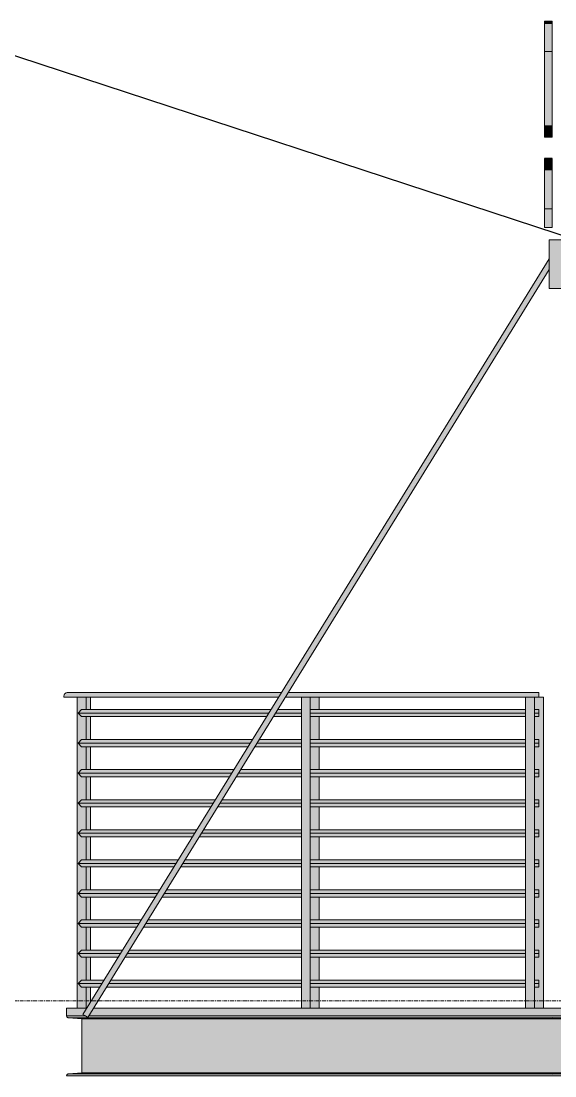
# Model space of a CAD drawing. Header units: inches. Extents: x -4168 to 4202, y -264 to 629.
# Drawn here: x -3932.4 to -3861.3, y 258 to 398.3 of the extents above; entities that cross this region are included whole.
import ezdxf

# ---------------------------------------------------------------- set-up
doc = ezdxf.new("R2010")
doc.units = ezdxf.units.IN
doc.header["$MEASUREMENT"] = 0
doc.linetypes.add('Grid Line 1_2_', pattern=[0.875, 0.5, -0.125, 0.125, -0.125])
for name, color, linetype, lineweight in [('A-FLOR-1', 192, 'Continuous', 5), ('A-FLOR-2', 192, 'Continuous', 9), ('A-FLOR-HRAL', 11, 'Continuous', 9), ('A-FLOR-LEVL-1', 51, 'Grid Line 1_2_', 9), ('A-WALL-3', 113, 'Continuous', 9), ('G-ANNO-TEXT', 231, 'Continuous', 30), ('S-BEAM', 12, 'Continuous', 9)]:
    doc.layers.add(name, color=color, linetype=linetype, lineweight=lineweight)

# ---------------------------------------------------------------- blocks, each defined once
blk = doc.blocks.new('Logo Signage - Logo Signage-2965665-BUILDING ELEVATION - WEST')
at = {"layer": 'A-WALL-3'}
for points in [[(-3861.72, 398.03), (-3861.72, 398.34), (-3862.72, 398.33), (-3862.72, 398.03), (-3862.52, 398.03)], [(-3862.52, 394.3), (-3861.72, 394.3), (-3861.72, 398.03), (-3862.72, 398.03), (-3862.72, 394.3)], [(-3861.72, 384.49), (-3861.72, 394.3), (-3862.72, 394.3), (-3862.72, 384.49), (-3862.52, 384.49)], [(-3861.72, 383.43), (-3861.72, 384.49), (-3862.72, 384.49), (-3862.72, 383.43), (-3862.52, 383.43)], [(-3862.52, 382.91), (-3861.72, 382.91), (-3861.72, 383.43), (-3862.72, 383.43), (-3862.72, 382.91)], [(-3861.72, 378.55), (-3861.72, 380.08), (-3862.72, 380.07), (-3862.72, 378.55), (-3862.18, 378.55)], [(-3862.52, 373.38), (-3861.72, 373.38), (-3861.72, 378.55), (-3862.72, 378.55), (-3862.72, 373.38)], [(-3862.72, 370.86), (-3861.72, 370.86), (-3861.72, 373.38), (-3862.72, 373.38), (-3862.72, 370.98)]]:
    blk.add_hatch(color=256, dxfattribs=at).paths.add_polyline_path(points, flags=0)
for p, q in [((-3861.72, 398.34), (-3862.72, 398.34)), ((-3861.72, 398.04), (-3862.72, 398.04)), ((-3861.72, 398.04), (-3862.72, 398.04)), ((-3862.72, 394.3), (-3862.72, 398.03)), ((-3862.72, 398.03), (-3861.72, 398.03)), ((-3861.72, 398.03), (-3861.72, 394.3)), ((-3862.72, 384.49), (-3862.72, 394.3)), ((-3862.72, 394.3), (-3861.72, 394.3)), ((-3861.72, 394.3), (-3861.72, 384.49)), ((-3862.72, 383.43), (-3862.72, 384.49)), ((-3862.72, 382.91), (-3862.72, 383.43)), ((-3862.72, 383.43), (-3861.72, 383.43)), ((-3861.72, 384.49), (-3861.72, 383.43)), ((-3861.72, 383.43), (-3861.72, 382.91)), ((-3861.72, 382.91), (-3862.72, 382.91)), ((-3861.72, 380.1), (-3862.72, 380.1)), ((-3861.72, 378.55), (-3862.72, 378.55)), ((-3862.72, 373.38), (-3861.72, 373.38)), ((-3862.72, 370.86), (-3861.72, 370.86))]:
    blk.add_line(p, q, dxfattribs=at)
for points in [[(-3862.72, 398.03), (-3862.72, 398.24), (-3862.72, 398.34), (-3862.72, 398.34)], [(-3861.72, 398.34), (-3861.72, 398.34), (-3861.72, 398.24), (-3861.72, 398.03)], [(-3862.72, 378.56), (-3862.72, 379.46), (-3862.72, 380.22), (-3862.72, 380.08)], [(-3861.72, 380.08), (-3861.72, 380.22), (-3861.72, 379.46), (-3861.72, 378.56)], [(-3862.72, 373.38), (-3862.72, 373.43), (-3862.72, 374.77), (-3862.72, 378.55)], [(-3861.72, 378.55), (-3861.72, 374.77), (-3861.72, 373.43), (-3861.72, 373.38)], [(-3862.72, 370.86), (-3862.72, 370.88), (-3862.72, 371.54), (-3862.72, 373.34)], [(-3861.72, 373.34), (-3861.72, 371.54), (-3861.72, 370.88), (-3861.72, 370.86)]]:
    blk.add_open_spline(points, degree=3, dxfattribs=at)
blk = doc.blocks.new('Railing - Baluster_01-2700443-BUILDING ELEVATION - WEST')
at = {"layer": 'A-FLOR-HRAL'}
blk.add_hatch(color=256, dxfattribs=at).paths.add_polyline_path([(-3893.92, 267), (-3893.92, 308.4), (-3895.1, 308.4), (-3895.1, 267)], flags=0)
for p, q in [((-3895.1, 267), (-3895.1, 308.4)), ((-3893.92, 308.4), (-3893.92, 267))]:
    blk.add_line(p, q, dxfattribs=at)
blk = doc.blocks.new('Railing - Baluster_01-V77-BUILDING ELEVATION - WEST')
at = {"layer": 'A-FLOR-HRAL'}
h = blk.add_hatch(color=256, dxfattribs=at)
h.paths.add_polyline_path([(-3893.92, 267), (-3892.74, 267), (-3892.74, 269.8), (-3893.92, 269.8)], flags=0)
h.paths.add_polyline_path([(-3893.92, 270.75), (-3892.74, 270.75), (-3892.74, 273.8), (-3893.92, 273.8)], flags=0)
h.paths.add_polyline_path([(-3892.74, 274.75), (-3892.74, 277.8), (-3893.92, 277.8), (-3893.92, 274.75)], flags=0)
h.paths.add_polyline_path([(-3893.92, 278.75), (-3892.74, 278.75), (-3892.74, 281.8), (-3893.92, 281.8)], flags=0)
h.paths.add_polyline_path([(-3893.92, 282.75), (-3892.74, 282.75), (-3892.74, 285.8), (-3893.92, 285.8)], flags=0)
h.paths.add_polyline_path([(-3893.92, 286.75), (-3892.74, 286.75), (-3892.74, 289.8), (-3893.92, 289.8), (-3893.92, 287.71)], flags=0)
h.paths.add_polyline_path([(-3893.92, 290.75), (-3892.74, 290.75), (-3892.74, 293.8), (-3893.92, 293.8)], flags=0)
h.paths.add_polyline_path([(-3892.74, 294.75), (-3892.74, 297.8), (-3893.92, 297.8), (-3893.92, 294.75)], flags=0)
h.paths.add_polyline_path([(-3893.92, 298.75), (-3892.74, 298.75), (-3892.74, 301.8), (-3893.92, 301.8), (-3893.92, 299.67)], flags=0)
h.paths.add_polyline_path([(-3893.92, 302.75), (-3892.74, 302.75), (-3892.74, 305.8), (-3893.92, 305.8), (-3893.92, 305.65)], flags=0)
h.paths.add_polyline_path([(-3893.92, 306.75), (-3892.74, 306.75), (-3892.74, 308.4), (-3893.92, 308.4)], flags=0)
for p, q in [((-3892.74, 308.4), (-3892.74, 306.75)), ((-3892.74, 305.8), (-3892.74, 302.75)), ((-3892.74, 301.8), (-3892.74, 298.75)), ((-3892.74, 297.8), (-3892.74, 294.75)), ((-3892.74, 293.8), (-3892.74, 290.75)), ((-3892.74, 289.8), (-3892.74, 286.75)), ((-3892.74, 285.8), (-3892.74, 282.75)), ((-3892.74, 281.8), (-3892.74, 278.75)), ((-3892.74, 277.8), (-3892.74, 274.75)), ((-3892.74, 273.8), (-3892.74, 270.75)), ((-3892.74, 269.8), (-3892.74, 267))]:
    blk.add_line(p, q, dxfattribs=at)
blk = doc.blocks.new('Railing - Baluster_01-V78-BUILDING ELEVATION - WEST')
at = {"layer": 'A-FLOR-HRAL'}
blk.add_hatch(color=256, dxfattribs=at).paths.add_polyline_path([(-3924.95, 267), (-3923.77, 267), (-3923.79, 269.8), (-3924.36, 269.8), (-3924.83, 270.28), (-3924.36, 270.75), (-3923.77, 270.75), (-3923.79, 273.8), (-3924.36, 273.8), (-3924.83, 274.28), (-3924.36, 274.75), (-3923.77, 274.75), (-3923.77, 277.8), (-3924.36, 277.8), (-3924.83, 278.28), (-3924.36, 278.75), (-3923.77, 278.75), (-3923.77, 281.8), (-3924.36, 281.8), (-3924.83, 282.28), (-3924.36, 282.75), (-3923.77, 282.75), (-3923.77, 285.8), (-3924.36, 285.8), (-3924.83, 286.28), (-3924.36, 286.75), (-3923.77, 286.75), (-3923.77, 289.8), (-3924.36, 289.8), (-3924.83, 290.28), (-3924.36, 290.75), (-3923.77, 290.75), (-3923.77, 293.8), (-3924.36, 293.8), (-3924.83, 294.28), (-3924.36, 294.75), (-3923.77, 294.75), (-3923.77, 297.8), (-3924.36, 297.8), (-3924.83, 298.28), (-3924.36, 298.75), (-3923.77, 298.75), (-3923.77, 301.8), (-3924.36, 301.8), (-3924.83, 302.28), (-3924.36, 302.75), (-3923.77, 302.75), (-3923.77, 305.8), (-3924.36, 305.8), (-3924.83, 306.28), (-3924.36, 306.75), (-3923.77, 306.75), (-3923.77, 308.4), (-3924.95, 308.4), (-3924.95, 269.76)], flags=0)
for p, q in [((-3924.95, 308.4), (-3924.95, 267)), ((-3923.77, 306.75), (-3923.77, 308.4)), ((-3923.77, 302.75), (-3923.77, 305.8)), ((-3923.77, 298.75), (-3923.77, 301.8)), ((-3923.77, 294.75), (-3923.77, 297.8)), ((-3923.77, 290.75), (-3923.77, 293.8)), ((-3923.77, 286.75), (-3923.77, 289.8)), ((-3923.77, 282.75), (-3923.77, 285.8)), ((-3923.77, 278.75), (-3923.77, 281.8)), ((-3923.77, 274.75), (-3923.77, 277.8)), ((-3923.77, 270.75), (-3923.77, 273.8)), ((-3923.77, 267), (-3923.77, 269.8))]:
    blk.add_line(p, q, dxfattribs=at)
blk = doc.blocks.new('Railing - Baluster_01-V79-BUILDING ELEVATION - WEST')
at = {"layer": 'A-FLOR-HRAL'}
h = blk.add_hatch(color=256, dxfattribs=at)
h.paths.add_polyline_path([(-3923.69, 267), (-3923.18, 267.82), (-3923.18, 269.8), (-3923.77, 269.8), (-3923.77, 267), (-3923.71, 267)], flags=0)
h.paths.add_polyline_path([(-3923.71, 270.75), (-3923.18, 270.75), (-3923.18, 273.8), (-3923.77, 273.8), (-3923.77, 270.75)], flags=0)
h.paths.add_polyline_path([(-3923.71, 274.75), (-3923.18, 274.75), (-3923.18, 277.8), (-3923.77, 277.8), (-3923.77, 274.75)], flags=0)
h.paths.add_polyline_path([(-3923.18, 278.75), (-3923.18, 281.8), (-3923.77, 281.8), (-3923.77, 278.75)], flags=0)
h.paths.add_polyline_path([(-3923.77, 282.75), (-3923.18, 282.75), (-3923.18, 285.8), (-3923.77, 285.8)], flags=0)
h.paths.add_polyline_path([(-3923.18, 286.75), (-3923.18, 289.8), (-3923.77, 289.8), (-3923.77, 286.75)], flags=0)
h.paths.add_polyline_path([(-3923.77, 290.75), (-3923.18, 290.75), (-3923.18, 293.8), (-3923.77, 293.8)], flags=0)
h.paths.add_polyline_path([(-3923.77, 294.75), (-3923.18, 294.75), (-3923.18, 297.8), (-3923.77, 297.8)], flags=0)
h.paths.add_polyline_path([(-3923.77, 298.75), (-3923.18, 298.75), (-3923.18, 301.8), (-3923.77, 301.8)], flags=0)
h.paths.add_polyline_path([(-3923.77, 302.75), (-3923.18, 302.75), (-3923.18, 305.8), (-3923.77, 305.8)], flags=0)
h.paths.add_polyline_path([(-3923.77, 306.75), (-3923.18, 306.75), (-3923.18, 308.4), (-3923.77, 308.4)], flags=0)
for p, q in [((-3923.18, 308.4), (-3923.18, 306.75)), ((-3923.18, 305.8), (-3923.18, 302.75)), ((-3923.18, 301.8), (-3923.18, 298.75)), ((-3923.18, 297.8), (-3923.18, 294.75)), ((-3923.18, 293.8), (-3923.18, 290.75)), ((-3923.18, 289.8), (-3923.18, 286.75)), ((-3923.18, 285.8), (-3923.18, 282.75)), ((-3923.18, 281.8), (-3923.18, 278.75)), ((-3923.18, 277.8), (-3923.18, 274.75)), ((-3923.18, 273.8), (-3923.18, 270.75)), ((-3923.18, 269.8), (-3923.18, 267.82))]:
    blk.add_line(p, q, dxfattribs=at)
blk = doc.blocks.new('Railing - Baluster_01-V80-BUILDING ELEVATION - WEST')
at = {"layer": 'A-FLOR-HRAL'}
blk.add_hatch(color=256, dxfattribs=at).paths.add_polyline_path([(-3862.88, 267), (-3862.88, 308.4), (-3864.06, 308.4), (-3864.06, 306.75), (-3863.47, 306.75), (-3863.47, 305.8), (-3864.06, 305.8), (-3864.06, 302.75), (-3863.47, 302.75), (-3863.47, 301.8), (-3864.06, 301.8), (-3864.06, 298.75), (-3863.47, 298.75), (-3863.47, 297.8), (-3864.06, 297.8), (-3864.06, 294.75), (-3863.47, 294.75), (-3863.47, 293.8), (-3864.06, 293.8), (-3864.06, 290.75), (-3863.47, 290.75), (-3863.47, 289.8), (-3864.06, 289.8), (-3864.06, 286.75), (-3863.47, 286.75), (-3863.47, 285.8), (-3864.06, 285.8), (-3864.06, 282.75), (-3863.47, 282.75), (-3863.47, 281.8), (-3864.06, 281.8), (-3864.06, 278.75), (-3863.47, 278.75), (-3863.47, 277.8), (-3864.06, 277.8), (-3864.06, 274.75), (-3863.47, 274.75), (-3863.47, 273.8), (-3864.06, 273.8), (-3864.06, 270.75), (-3863.47, 270.75), (-3863.47, 269.8), (-3864.06, 269.8), (-3864.06, 267), (-3863.47, 267)], flags=0)
for q in [(-3863.47, 308.4), (-3862.88, 267)]:
    blk.add_line((-3862.88, 308.4), q, dxfattribs=at)
blk = doc.blocks.new('Railing - Railing-3281432-BUILDING ELEVATION - WEST')
at = {"layer": 'A-FLOR-HRAL'}
h = blk.add_hatch(color=256, dxfattribs=at)
h.paths.add_polyline_path([(-3864.06, 308.53), (-3863.47, 308.53), (-3863.47, 309), (-3896.89, 308.96), (-3897.16, 308.53), (-3865.25, 308.53)], flags=0)
h.paths.add_polyline_path([(-3926.72, 308.53), (-3898.04, 308.53), (-3897.75, 309), (-3926.37, 308.98), (-3926.59, 308.86), (-3926.71, 308.65)], flags=0)
h = blk.add_hatch(color=256, dxfattribs=at)
h.paths.add_polyline_path([(-3904.42, 308.4), (-3898.11, 308.4), (-3898.04, 308.53), (-3926.72, 308.53), (-3926.72, 308.4), (-3921.17, 308.4)], flags=0)
h.paths.add_polyline_path([(-3897.23, 308.4), (-3863.47, 308.4), (-3863.47, 308.53), (-3897.16, 308.53)], flags=0)
h = blk.add_hatch(color=256, dxfattribs=at)
h.paths.add_polyline_path([(-3923.18, 306.28), (-3899.43, 306.28), (-3899.13, 306.75), (-3924.36, 306.75), (-3924.83, 306.28), (-3923.77, 306.28)], flags=0)
h.paths.add_polyline_path([(-3863.47, 306.28), (-3863.47, 306.75), (-3864.06, 306.75), (-3864.06, 306.28)], flags=0)
h.paths.add_polyline_path([(-3865.25, 306.28), (-3865.25, 306.75), (-3893.92, 306.75), (-3893.92, 306.28), (-3870.9, 306.28)], flags=0)
h.paths.add_polyline_path([(-3898.55, 306.28), (-3895.1, 306.28), (-3895.1, 306.75), (-3898.25, 306.75)], flags=0)
h = blk.add_hatch(color=256, dxfattribs=at)
h.paths.add_polyline_path([(-3896.04, 305.8), (-3895.1, 305.8), (-3895.1, 306.28), (-3898.55, 306.28), (-3898.84, 305.8)], flags=0)
h.paths.add_polyline_path([(-3924.36, 305.8), (-3899.72, 305.8), (-3899.43, 306.28), (-3924.83, 306.28)], flags=0)
h.paths.add_polyline_path([(-3863.47, 305.8), (-3863.47, 306.28), (-3864.06, 306.28), (-3864.06, 305.8)], flags=0)
h.paths.add_polyline_path([(-3870.9, 305.8), (-3865.25, 305.8), (-3865.25, 306.28), (-3893.92, 306.28), (-3893.92, 305.8), (-3887.66, 305.8)], flags=0)
h = blk.add_hatch(color=256, dxfattribs=at)
h.paths.add_polyline_path([(-3895.1, 302.28), (-3895.1, 302.75), (-3900.72, 302.75), (-3901.02, 302.28), (-3896.04, 302.28)], flags=0)
h.paths.add_polyline_path([(-3924.83, 302.28), (-3901.9, 302.28), (-3901.61, 302.75), (-3924.36, 302.75)], flags=0)
h.paths.add_polyline_path([(-3863.47, 302.28), (-3863.47, 302.75), (-3864.06, 302.75), (-3864.06, 302.28)], flags=0)
h.paths.add_polyline_path([(-3865.25, 302.28), (-3865.25, 302.75), (-3893.92, 302.75), (-3893.92, 302.28), (-3870.9, 302.28)], flags=0)
h = blk.add_hatch(color=256, dxfattribs=at)
h.paths.add_polyline_path([(-3923.18, 301.8), (-3902.19, 301.8), (-3901.9, 302.28), (-3924.83, 302.28), (-3924.36, 301.8), (-3923.77, 301.8)], flags=0)
h.paths.add_polyline_path([(-3863.47, 301.8), (-3863.47, 302.28), (-3864.06, 302.28), (-3864.06, 301.8)], flags=0)
h.paths.add_polyline_path([(-3870.9, 301.8), (-3865.25, 301.8), (-3865.25, 302.28), (-3893.92, 302.28), (-3893.92, 301.8), (-3887.66, 301.8)], flags=0)
h.paths.add_polyline_path([(-3901.31, 301.8), (-3895.1, 301.8), (-3895.1, 302.28), (-3901.02, 302.28)], flags=0)
h = blk.add_hatch(color=256, dxfattribs=at)
h.paths.add_polyline_path([(-3923.18, 298.28), (-3904.37, 298.28), (-3904.08, 298.75), (-3924.36, 298.75), (-3924.83, 298.28), (-3923.77, 298.28)], flags=0)
h.paths.add_polyline_path([(-3863.47, 298.28), (-3863.47, 298.75), (-3864.06, 298.75), (-3864.06, 298.28)], flags=0)
h.paths.add_polyline_path([(-3865.25, 298.28), (-3865.25, 298.75), (-3893.92, 298.75), (-3893.92, 298.28), (-3870.9, 298.28)], flags=0)
h.paths.add_polyline_path([(-3895.1, 298.28), (-3895.1, 298.75), (-3903.19, 298.75), (-3903.49, 298.28)], flags=0)
h = blk.add_hatch(color=256, dxfattribs=at)
h.paths.add_polyline_path([(-3895.1, 297.8), (-3895.1, 298.28), (-3903.49, 298.28), (-3903.78, 297.8)], flags=0)
h.paths.add_polyline_path([(-3924.36, 297.8), (-3904.66, 297.8), (-3904.42, 298.28), (-3924.83, 298.28)], flags=0)
h.paths.add_polyline_path([(-3863.47, 297.8), (-3863.47, 298.28), (-3864.06, 298.28), (-3864.06, 297.8)], flags=0)
h.paths.add_polyline_path([(-3870.9, 297.8), (-3865.25, 297.8), (-3865.25, 298.28), (-3893.92, 298.28), (-3893.92, 297.8), (-3887.66, 297.8)], flags=0)
h = blk.add_hatch(color=256, dxfattribs=at)
h.paths.add_polyline_path([(-3923.18, 294.28), (-3906.84, 294.28), (-3906.55, 294.75), (-3924.36, 294.75), (-3924.83, 294.28), (-3923.77, 294.28)], flags=0)
h.paths.add_polyline_path([(-3863.47, 294.28), (-3863.47, 294.75), (-3864.06, 294.75), (-3864.06, 294.28)], flags=0)
h.paths.add_polyline_path([(-3865.25, 294.28), (-3865.25, 294.75), (-3893.92, 294.75), (-3893.92, 294.28), (-3870.9, 294.28)], flags=0)
h.paths.add_polyline_path([(-3905.96, 294.28), (-3895.1, 294.28), (-3895.1, 294.75), (-3905.66, 294.75)], flags=0)
h = blk.add_hatch(color=256, dxfattribs=at)
h.paths.add_polyline_path([(-3923.18, 293.8), (-3907.13, 293.8), (-3906.84, 294.28), (-3924.83, 294.28), (-3924.36, 293.8), (-3923.77, 293.8)], flags=0)
h.paths.add_polyline_path([(-3863.47, 293.8), (-3863.47, 294.28), (-3864.06, 294.28), (-3864.06, 293.8)], flags=0)
h.paths.add_polyline_path([(-3870.9, 293.8), (-3865.25, 293.8), (-3865.25, 294.28), (-3893.92, 294.28), (-3893.92, 293.8), (-3887.66, 293.8)], flags=0)
h.paths.add_polyline_path([(-3906.25, 293.8), (-3895.1, 293.8), (-3895.1, 294.28), (-3905.96, 294.28)], flags=0)
h = blk.add_hatch(color=256, dxfattribs=at)
h.paths.add_polyline_path([(-3864.06, 290.28), (-3863.47, 290.28), (-3863.47, 290.75), (-3864.06, 290.75)], flags=0)
h.paths.add_polyline_path([(-3924.83, 290.28), (-3909.31, 290.28), (-3909.02, 290.75), (-3924.36, 290.75)], flags=0)
h.paths.add_polyline_path([(-3865.25, 290.28), (-3865.25, 290.75), (-3893.92, 290.75), (-3893.92, 290.28), (-3870.9, 290.28)], flags=0)
h.paths.add_polyline_path([(-3908.43, 290.28), (-3895.1, 290.28), (-3895.1, 290.75), (-3908.14, 290.75)], flags=0)
h = blk.add_hatch(color=256, dxfattribs=at)
h.paths.add_polyline_path([(-3923.18, 289.8), (-3909.6, 289.8), (-3909.31, 290.28), (-3924.83, 290.28), (-3924.36, 289.8), (-3923.77, 289.8)], flags=0)
h.paths.add_polyline_path([(-3863.47, 289.8), (-3863.47, 290.28), (-3864.06, 290.28), (-3864.06, 289.8)], flags=0)
h.paths.add_polyline_path([(-3870.9, 289.8), (-3865.25, 289.8), (-3865.25, 290.28), (-3893.92, 290.28), (-3893.92, 289.8), (-3887.66, 289.8)], flags=0)
h.paths.add_polyline_path([(-3908.72, 289.8), (-3895.1, 289.8), (-3895.1, 290.28), (-3908.43, 290.28)], flags=0)
h = blk.add_hatch(color=256, dxfattribs=at)
h.paths.add_polyline_path([(-3895.1, 286.28), (-3895.1, 286.75), (-3910.61, 286.75), (-3910.9, 286.28), (-3904.42, 286.28)], flags=0)
h.paths.add_polyline_path([(-3924.83, 286.28), (-3911.78, 286.28), (-3911.49, 286.75), (-3924.36, 286.75)], flags=0)
h.paths.add_polyline_path([(-3863.47, 286.28), (-3863.47, 286.75), (-3864.06, 286.75), (-3864.06, 286.28)], flags=0)
h.paths.add_polyline_path([(-3865.25, 286.28), (-3865.25, 286.75), (-3893.92, 286.75), (-3893.92, 286.28), (-3870.9, 286.28)], flags=0)
h = blk.add_hatch(color=256, dxfattribs=at)
h.paths.add_polyline_path([(-3895.1, 285.8), (-3895.1, 286.28), (-3910.9, 286.28), (-3911.19, 285.8), (-3904.42, 285.8)], flags=0)
h.paths.add_polyline_path([(-3924.36, 285.8), (-3912.07, 285.8), (-3911.78, 286.28), (-3924.83, 286.28)], flags=0)
h.paths.add_polyline_path([(-3863.47, 285.8), (-3863.47, 286.28), (-3864.06, 286.28), (-3864.06, 285.8)], flags=0)
h.paths.add_polyline_path([(-3865.25, 285.8), (-3865.25, 286.28), (-3893.92, 286.28), (-3893.92, 285.8), (-3870.9, 285.8)], flags=0)
h = blk.add_hatch(color=256, dxfattribs=at)
h.paths.add_polyline_path([(-3904.42, 282.28), (-3895.1, 282.28), (-3895.1, 282.75), (-3913.08, 282.75), (-3913.37, 282.28)], flags=0)
h.paths.add_polyline_path([(-3863.47, 282.28), (-3863.47, 282.75), (-3864.06, 282.75), (-3864.06, 282.28)], flags=0)
h.paths.add_polyline_path([(-3924.83, 282.28), (-3914.25, 282.28), (-3913.96, 282.75), (-3924.36, 282.75)], flags=0)
h.paths.add_polyline_path([(-3865.25, 282.28), (-3865.25, 282.75), (-3893.92, 282.75), (-3893.92, 282.28), (-3870.9, 282.28)], flags=0)
h = blk.add_hatch(color=256, dxfattribs=at)
h.paths.add_polyline_path([(-3895.1, 281.8), (-3895.1, 282.28), (-3913.37, 282.28), (-3913.66, 281.8), (-3904.42, 281.8)], flags=0)
h.paths.add_polyline_path([(-3924.36, 281.8), (-3914.54, 281.8), (-3914.25, 282.28), (-3924.83, 282.28)], flags=0)
h.paths.add_polyline_path([(-3863.47, 281.8), (-3863.47, 282.28), (-3864.06, 282.28), (-3864.06, 281.8)], flags=0)
h.paths.add_polyline_path([(-3870.9, 281.8), (-3865.25, 281.8), (-3865.25, 282.28), (-3893.92, 282.28), (-3893.92, 281.8), (-3892.74, 281.8)], flags=0)
h = blk.add_hatch(color=256, dxfattribs=at)
h.paths.add_polyline_path([(-3895.1, 278.28), (-3895.1, 278.75), (-3915.55, 278.75), (-3915.84, 278.28), (-3904.42, 278.28)], flags=0)
h.paths.add_polyline_path([(-3924.83, 278.28), (-3916.72, 278.28), (-3916.43, 278.75), (-3924.36, 278.75)], flags=0)
h.paths.add_polyline_path([(-3863.47, 278.28), (-3863.47, 278.75), (-3864.06, 278.75), (-3864.06, 278.28)], flags=0)
h.paths.add_polyline_path([(-3865.25, 278.28), (-3865.25, 278.75), (-3893.92, 278.75), (-3893.92, 278.28), (-3870.9, 278.28)], flags=0)
h = blk.add_hatch(color=256, dxfattribs=at)
h.paths.add_polyline_path([(-3895.1, 277.8), (-3895.1, 278.28), (-3915.84, 278.28), (-3916.13, 277.8), (-3904.42, 277.8)], flags=0)
h.paths.add_polyline_path([(-3924.36, 277.8), (-3917.01, 277.8), (-3916.72, 278.28), (-3924.83, 278.28)], flags=0)
h.paths.add_polyline_path([(-3863.47, 277.8), (-3863.47, 278.28), (-3864.06, 278.28), (-3864.06, 277.8)], flags=0)
h.paths.add_polyline_path([(-3870.9, 277.8), (-3865.25, 277.8), (-3865.25, 278.28), (-3893.92, 278.28), (-3893.92, 277.8), (-3892.74, 277.8)], flags=0)
h = blk.add_hatch(color=256, dxfattribs=at)
h.paths.add_polyline_path([(-3923.18, 274.28), (-3919.19, 274.28), (-3918.9, 274.75), (-3924.36, 274.75), (-3924.83, 274.28), (-3923.65, 274.28)], flags=0)
h.paths.add_polyline_path([(-3863.47, 274.28), (-3863.47, 274.75), (-3864.06, 274.75), (-3864.06, 274.28)], flags=0)
h.paths.add_polyline_path([(-3865.25, 274.28), (-3865.25, 274.75), (-3893.92, 274.75), (-3893.92, 274.28), (-3870.9, 274.28)], flags=0)
h.paths.add_polyline_path([(-3904.42, 274.28), (-3895.1, 274.28), (-3895.1, 274.75), (-3918.02, 274.75), (-3918.31, 274.28)], flags=0)
h = blk.add_hatch(color=256, dxfattribs=at)
h.paths.add_polyline_path([(-3924.36, 273.8), (-3919.48, 273.8), (-3919.19, 274.28), (-3924.83, 274.28)], flags=0)
h.paths.add_polyline_path([(-3863.47, 273.8), (-3863.47, 274.28), (-3864.06, 274.28), (-3864.06, 273.8)], flags=0)
h.paths.add_polyline_path([(-3865.25, 273.8), (-3865.25, 274.28), (-3893.92, 274.28), (-3893.92, 273.8), (-3870.9, 273.8)], flags=0)
h.paths.add_polyline_path([(-3895.1, 273.8), (-3895.1, 274.28), (-3918.31, 274.28), (-3918.6, 273.8), (-3904.42, 273.8)], flags=0)
h = blk.add_hatch(color=256, dxfattribs=at)
h.paths.add_polyline_path([(-3921.66, 270.28), (-3921.37, 270.75), (-3924.36, 270.75), (-3924.83, 270.28), (-3923.18, 270.28)], flags=0)
h.paths.add_polyline_path([(-3863.47, 270.28), (-3863.47, 270.75), (-3864.06, 270.75), (-3864.06, 270.28)], flags=0)
h.paths.add_polyline_path([(-3865.25, 270.28), (-3865.25, 270.75), (-3893.92, 270.75), (-3893.92, 270.28), (-3870.9, 270.28)], flags=0)
h.paths.add_polyline_path([(-3895.1, 270.28), (-3895.1, 270.75), (-3920.49, 270.75), (-3920.78, 270.28), (-3904.42, 270.28)], flags=0)
h = blk.add_hatch(color=256, dxfattribs=at)
h.paths.add_polyline_path([(-3921.95, 269.8), (-3921.66, 270.28), (-3924.83, 270.28), (-3924.36, 269.8), (-3923.18, 269.8)], flags=0)
h.paths.add_polyline_path([(-3863.47, 269.8), (-3863.47, 270.28), (-3864.06, 270.28), (-3864.06, 269.8)], flags=0)
h.paths.add_polyline_path([(-3865.25, 269.8), (-3865.25, 270.28), (-3893.92, 270.28), (-3893.92, 269.8), (-3870.9, 269.8)], flags=0)
h.paths.add_polyline_path([(-3904.42, 269.8), (-3895.1, 269.8), (-3895.1, 270.28), (-3920.78, 270.28), (-3921.07, 269.8)], flags=0)
for p, q in [((-3897.73, 309), (-3926.25, 309)), ((-3863.47, 309), (-3896.88, 309)), ((-3863.47, 309), (-3863.47, 308.53)), ((-3926.72, 308.4), (-3926.72, 308.53)), ((-3898.1, 308.4), (-3926.72, 308.4)), ((-3863.47, 308.4), (-3897.25, 308.4)), ((-3863.47, 308.53), (-3863.47, 308.4)), ((-3924.83, 306.28), (-3924.36, 306.75)), ((-3924.36, 305.8), (-3924.83, 306.28)), ((-3899.43, 306.28), (-3924.83, 306.28)), ((-3924.36, 306.75), (-3899.13, 306.75)), ((-3895.1, 306.28), (-3898.55, 306.28)), ((-3898.26, 306.75), (-3895.1, 306.75)), ((-3893.92, 306.75), (-3865.25, 306.75)), ((-3865.25, 306.28), (-3893.92, 306.28)), ((-3864.06, 306.75), (-3863.47, 306.75)), ((-3863.47, 306.28), (-3864.06, 306.28)), ((-3863.47, 306.75), (-3863.47, 306.28)), ((-3863.47, 306.28), (-3863.47, 305.8)), ((-3899.72, 305.8), (-3924.36, 305.8)), ((-3895.1, 305.8), (-3898.84, 305.8)), ((-3865.25, 305.8), (-3893.92, 305.8)), ((-3863.47, 305.8), (-3864.06, 305.8)), ((-3924.83, 302.28), (-3924.36, 302.75)), ((-3924.36, 301.8), (-3924.83, 302.28)), ((-3901.9, 302.28), (-3924.83, 302.28)), ((-3924.36, 302.75), (-3901.61, 302.75)), ((-3902.19, 301.8), (-3924.36, 301.8)), ((-3895.1, 301.8), (-3901.31, 301.8)), ((-3895.1, 302.28), (-3901.02, 302.28)), ((-3900.73, 302.75), (-3895.1, 302.75)), ((-3893.92, 302.75), (-3865.25, 302.75)), ((-3865.25, 302.28), (-3893.92, 302.28)), ((-3865.25, 301.8), (-3893.92, 301.8)), ((-3864.06, 302.75), (-3863.47, 302.75)), ((-3863.47, 302.28), (-3864.06, 302.28)), ((-3863.47, 301.8), (-3864.06, 301.8)), ((-3863.47, 302.75), (-3863.47, 302.28)), ((-3863.47, 302.28), (-3863.47, 301.8)), ((-3924.83, 298.28), (-3924.36, 298.75)), ((-3924.36, 297.8), (-3924.83, 298.28)), ((-3904.37, 298.28), (-3924.83, 298.28)), ((-3924.36, 298.75), (-3904.08, 298.75)), ((-3904.66, 297.8), (-3924.36, 297.8)), ((-3895.1, 297.8), (-3903.78, 297.8)), ((-3895.1, 298.28), (-3903.49, 298.28)), ((-3903.2, 298.75), (-3895.1, 298.75)), ((-3893.92, 298.75), (-3865.25, 298.75)), ((-3865.25, 298.28), (-3893.92, 298.28)), ((-3865.25, 297.8), (-3893.92, 297.8)), ((-3864.06, 298.75), (-3863.47, 298.75)), ((-3863.47, 298.28), (-3864.06, 298.28)), ((-3863.47, 297.8), (-3864.06, 297.8)), ((-3863.47, 298.75), (-3863.47, 298.28)), ((-3863.47, 298.28), (-3863.47, 297.8)), ((-3924.83, 294.28), (-3924.36, 294.75)), ((-3924.36, 294.75), (-3906.55, 294.75)), ((-3905.67, 294.75), (-3895.1, 294.75)), ((-3893.92, 294.75), (-3865.25, 294.75)), ((-3864.06, 294.75), (-3863.47, 294.75)), ((-3863.47, 294.75), (-3863.47, 294.28)), ((-3924.36, 293.8), (-3924.83, 294.28)), ((-3906.84, 294.28), (-3924.83, 294.28)), ((-3907.13, 293.8), (-3924.36, 293.8)), ((-3895.1, 293.8), (-3906.25, 293.8)), ((-3895.1, 294.28), (-3905.96, 294.28)), ((-3865.25, 294.28), (-3893.92, 294.28)), ((-3865.25, 293.8), (-3893.92, 293.8)), ((-3863.47, 294.28), (-3864.06, 294.28)), ((-3863.47, 293.8), (-3864.06, 293.8)), ((-3863.47, 294.28), (-3863.47, 293.8)), ((-3924.83, 290.28), (-3924.36, 290.75)), ((-3924.36, 290.75), (-3909.02, 290.75)), ((-3908.14, 290.75), (-3895.1, 290.75)), ((-3893.92, 290.75), (-3865.25, 290.75)), ((-3864.06, 290.75), (-3863.47, 290.75)), ((-3863.47, 290.75), (-3863.47, 290.28)), ((-3924.36, 289.8), (-3924.83, 290.28)), ((-3909.31, 290.28), (-3924.83, 290.28)), ((-3909.6, 289.8), (-3924.36, 289.8)), ((-3895.1, 289.8), (-3908.72, 289.8)), ((-3895.1, 290.28), (-3908.43, 290.28)), ((-3865.25, 290.28), (-3893.92, 290.28)), ((-3865.25, 289.8), (-3893.92, 289.8)), ((-3863.47, 290.28), (-3864.06, 290.28)), ((-3863.47, 289.8), (-3864.06, 289.8)), ((-3863.47, 290.28), (-3863.47, 289.8)), ((-3924.83, 286.28), (-3924.36, 286.75)), ((-3924.36, 286.75), (-3911.49, 286.75)), ((-3910.61, 286.75), (-3895.1, 286.75)), ((-3893.92, 286.75), (-3865.25, 286.75)), ((-3864.06, 286.75), (-3863.47, 286.75)), ((-3863.47, 286.75), (-3863.47, 286.28)), ((-3924.36, 285.8), (-3924.83, 286.28)), ((-3911.78, 286.28), (-3924.83, 286.28)), ((-3912.07, 285.8), (-3924.36, 285.8)), ((-3895.1, 285.8), (-3911.19, 285.8)), ((-3895.1, 286.28), (-3910.9, 286.28)), ((-3865.25, 286.28), (-3893.92, 286.28)), ((-3865.25, 285.8), (-3893.92, 285.8)), ((-3863.47, 286.28), (-3864.06, 286.28)), ((-3863.47, 285.8), (-3864.06, 285.8)), ((-3863.47, 286.28), (-3863.47, 285.8)), ((-3924.83, 282.28), (-3924.36, 282.75)), ((-3924.36, 281.8), (-3924.83, 282.28)), ((-3914.25, 282.28), (-3924.83, 282.28)), ((-3924.36, 282.75), (-3913.96, 282.75)), ((-3895.1, 282.28), (-3913.37, 282.28)), ((-3913.08, 282.75), (-3895.1, 282.75)), ((-3893.92, 282.75), (-3865.25, 282.75)), ((-3865.25, 282.28), (-3893.92, 282.28)), ((-3864.06, 282.75), (-3863.47, 282.75)), ((-3863.47, 282.28), (-3864.06, 282.28)), ((-3863.47, 282.75), (-3863.47, 282.28)), ((-3863.47, 282.28), (-3863.47, 281.8)), ((-3914.54, 281.8), (-3924.36, 281.8)), ((-3895.1, 281.8), (-3913.66, 281.8)), ((-3865.25, 281.8), (-3893.92, 281.8)), ((-3863.47, 281.8), (-3864.06, 281.8)), ((-3924.83, 278.28), (-3924.36, 278.75)), ((-3924.36, 277.8), (-3924.83, 278.28)), ((-3916.72, 278.28), (-3924.83, 278.28)), ((-3924.36, 278.75), (-3916.43, 278.75)), ((-3895.1, 278.28), (-3915.84, 278.28)), ((-3915.55, 278.75), (-3895.1, 278.75)), ((-3893.92, 278.75), (-3865.25, 278.75)), ((-3865.25, 278.28), (-3893.92, 278.28)), ((-3864.06, 278.75), (-3863.47, 278.75)), ((-3863.47, 278.28), (-3864.06, 278.28)), ((-3863.47, 278.75), (-3863.47, 278.28)), ((-3863.47, 278.28), (-3863.47, 277.8)), ((-3917.01, 277.8), (-3924.36, 277.8)), ((-3895.1, 277.8), (-3916.13, 277.8)), ((-3865.25, 277.8), (-3893.92, 277.8)), ((-3863.47, 277.8), (-3864.06, 277.8)), ((-3924.83, 274.28), (-3924.36, 274.75)), ((-3924.36, 273.8), (-3924.83, 274.28)), ((-3919.19, 274.28), (-3924.83, 274.28)), ((-3924.36, 274.75), (-3918.9, 274.75)), ((-3919.48, 273.8), (-3924.36, 273.8)), ((-3895.1, 273.8), (-3918.6, 273.8)), ((-3895.1, 274.28), (-3918.31, 274.28)), ((-3918.02, 274.75), (-3895.1, 274.75)), ((-3893.92, 274.75), (-3865.25, 274.75)), ((-3865.25, 274.28), (-3893.92, 274.28)), ((-3865.25, 273.8), (-3893.92, 273.8)), ((-3864.06, 274.75), (-3863.47, 274.75)), ((-3863.47, 274.28), (-3864.06, 274.28)), ((-3863.47, 273.8), (-3864.06, 273.8)), ((-3863.47, 274.75), (-3863.47, 274.28)), ((-3863.47, 274.28), (-3863.47, 273.8)), ((-3924.83, 270.28), (-3924.36, 270.75)), ((-3924.36, 269.8), (-3924.83, 270.28)), ((-3921.66, 270.28), (-3924.83, 270.28)), ((-3924.36, 270.75), (-3921.37, 270.75)), ((-3921.95, 269.8), (-3924.36, 269.8)), ((-3895.1, 269.8), (-3921.07, 269.8)), ((-3895.1, 270.28), (-3920.78, 270.28)), ((-3920.49, 270.75), (-3895.1, 270.75)), ((-3893.92, 270.75), (-3865.25, 270.75)), ((-3865.25, 270.28), (-3893.92, 270.28)), ((-3865.25, 269.8), (-3893.92, 269.8)), ((-3864.06, 270.75), (-3863.47, 270.75)), ((-3863.47, 270.28), (-3864.06, 270.28)), ((-3863.47, 269.8), (-3864.06, 269.8)), ((-3863.47, 270.75), (-3863.47, 270.28)), ((-3863.47, 270.28), (-3863.47, 269.8))]:
    blk.add_line(p, q, dxfattribs=at)
blk.add_open_spline([(-3926.72, 308.53), (-3926.72, 308.57), (-3926.72, 308.63), (-3926.69, 308.71), (-3926.66, 308.76), (-3926.63, 308.81), (-3926.61, 308.84), (-3926.58, 308.87), (-3926.54, 308.9), (-3926.5, 308.93), (-3926.46, 308.95), (-3926.42, 308.97), (-3926.35, 308.99), (-3926.29, 309), (-3926.25, 309)], degree=3, knots=[0, 0, 0, 0, 0.166667, 0.25, 0.333333, 0.416667, 0.458333, 0.5, 0.583333, 0.666667, 0.708333, 0.75, 0.833333, 1, 1, 1, 1], dxfattribs=at)
for name, p in [('Railing - Baluster_01-V78-BUILDING ELEVATION - WEST', (0, 0)), ('Railing - Baluster_01-V79-BUILDING ELEVATION - WEST', (0, 0)), ('Railing - Baluster_01-2700443-BUILDING ELEVATION - WEST', (0, 0)), ('Railing - Baluster_01-V77-BUILDING ELEVATION - WEST', (0, 0)), ('Railing - Baluster_01-2700443-BUILDING ELEVATION - WEST', (29.85, 0)), ('Railing - Baluster_01-V80-BUILDING ELEVATION - WEST', (0, 0))]:
    blk.add_blockref(name, p)
blk = doc.blocks.new('Walls 46 - Walls 1-3281386-BUILDING ELEVATION - WEST')
at = {"layer": 'S-BEAM'}
for points in [[(-3862.1, 366), (-3860.22, 366), (-3860.22, 369.25), (-3862.1, 369.25), (-3862.1, 366.17)], [(-3923.87, 265.99), (-3862.1, 366), (-3862.1, 366.71), (-3924.18, 266.18), (-3923.95, 266.04)], [(-3923.55, 265.79), (-3862.1, 365.37), (-3862.1, 365.99), (-3923.87, 265.99), (-3923.56, 265.8)], [(-3860.22, 362.75), (-3860.22, 366), (-3862.1, 365.99), (-3862.1, 362.75), (-3860.67, 362.75)]]:
    blk.add_hatch(color=256, dxfattribs=at).paths.add_polyline_path(points, flags=0)
for p, q in [((-3860.22, 369.25), (-3862.1, 369.25)), ((-3862.1, 366), (-3862.1, 369.25)), ((-3862.1, 366.71), (-3924.19, 266.18)), ((-3923.55, 265.79), (-3862.1, 365.28)), ((-3862.1, 362.75), (-3862.1, 366)), ((-3862.1, 362.75), (-3860.22, 362.75)), ((-3923.87, 265.99), (-3924.19, 266.18)), ((-3923.55, 265.79), (-3923.87, 265.99))]:
    blk.add_line(p, q, dxfattribs=at)
blk = doc.blocks.new('Walls 47 - Walls 3-3281401-BUILDING ELEVATION - WEST')
at = {"layer": 'A-WALL-3'}
for points in [[(-3861.75, 265.73), (-3860.22, 265.76), (-3860.22, 266), (-3923.43, 265.99), (-3923.59, 265.81), (-3923.95, 266), (-3926.36, 266), (-3926.32, 265.86), (-3926.23, 265.76), (-3926.09, 265.73), (-3861.75, 265.73)], [(-3921.17, 265.61), (-3860.22, 265.64), (-3861.75, 265.73), (-3926.09, 265.73), (-3923.71, 265.61), (-3923.26, 265.61)], [(-3924.32, 258.39), (-3860.22, 258.39), (-3860.22, 265.61), (-3924.32, 265.61), (-3924.32, 263.78)], [(-3860.22, 258), (-3860.22, 258.25), (-3926.23, 258.24), (-3926.32, 258.14), (-3926.36, 258), (-3870.9, 258)], [(-3861.48, 258.27), (-3860.22, 258.39), (-3924.32, 258.39), (-3926.09, 258.27), (-3861.72, 258.27)]]:
    blk.add_hatch(color=256, dxfattribs=at).paths.add_polyline_path(points, flags=0)
h = blk.add_hatch(color=256, dxfattribs=at)
h.paths.add_polyline_path([(-3861.52, 258.25), (-3860.22, 258.29), (-3860.22, 258.36), (-3861.5, 258.26)], flags=0)
h.paths.add_polyline_path([(-3860.22, 265.64), (-3860.22, 265.75), (-3861.48, 265.73)], flags=0)
for p, q in [((-3923.9, 266), (-3926.36, 266)), ((-3926.09, 265.73), (-3860.22, 265.73)), ((-3924.32, 265.61), (-3926.09, 265.73)), ((-3861.48, 265.73), (-3926.09, 265.73)), ((-3924.32, 258.39), (-3924.32, 265.61)), ((-3860.22, 265.61), (-3924.32, 265.61)), ((-3860.22, 266), (-3923.42, 266)), ((-3861.48, 265.73), (-3860.22, 265.64)), ((-3926.09, 258.27), (-3924.32, 258.39)), ((-3860.22, 258.27), (-3926.09, 258.27)), ((-3861.48, 258.27), (-3926.09, 258.27)), ((-3860.22, 258.39), (-3924.32, 258.39)), ((-3860.22, 258.36), (-3861.48, 258.27)), ((-3926.36, 258), (-3860.22, 258))]:
    blk.add_line(p, q, dxfattribs=at)
for centre, start, end in [((-3861.48, 266), 240, 270), ((-3861.48, 258), 90, 120)]:
    blk.add_arc(centre, 0.273, start, end, dxfattribs=at)
for points, knots in [([(-3926.09, 265.73), (-3926.11, 265.73), (-3926.15, 265.73), (-3926.19, 265.75), (-3926.22, 265.76), (-3926.24, 265.77), (-3926.26, 265.79), (-3926.28, 265.8), (-3926.29, 265.82), (-3926.31, 265.84), (-3926.33, 265.86), (-3926.34, 265.9), (-3926.36, 265.94), (-3926.36, 265.98), (-3926.36, 266)], [0, 0, 0, 0, 0.166667, 0.25, 0.333333, 0.375, 0.416667, 0.5, 0.541667, 0.583333, 0.666667, 0.75, 0.833333, 1, 1, 1, 1]), ([(-3926.36, 258), (-3926.36, 258.02), (-3926.36, 258.06), (-3926.34, 258.1), (-3926.33, 258.14), (-3926.31, 258.16), (-3926.29, 258.18), (-3926.28, 258.2), (-3926.26, 258.22), (-3926.23, 258.23), (-3926.21, 258.25), (-3926.19, 258.25), (-3926.15, 258.27), (-3926.11, 258.27), (-3926.09, 258.27)], [0, 0, 0, 0, 0.166667, 0.25, 0.333333, 0.416667, 0.458333, 0.5, 0.583333, 0.666667, 0.708333, 0.75, 0.833333, 1, 1, 1, 1])]:
    blk.add_open_spline(points, degree=3, knots=knots, dxfattribs=at)

msp = doc.modelspace()

# ---------------------------------------------------------------- hatches: boundary and pattern name
at = {"layer": 'A-FLOR-1'}
h = msp.add_hatch(color=256, dxfattribs=at)
h.paths.add_polyline_path([(-3862.5192, 266), (-3860.2237, 266), (-3860.2237, 267), (-3922.8041, 267), (-3923.4218, 266), (-3870.8985, 266)], flags=0)
h.paths.add_polyline_path([(-3924.0311, 266), (-3923.9541, 266.0364), (-3924.1797, 266.2001), (-3923.712, 267), (-3926.3615, 267), (-3926.3615, 266)], flags=0)

# ---------------------------------------------------------------- linework, layer by layer
at = {"layer": 'A-FLOR-2'}
for p, q in [((-3926.3615, 267), (-3923.6857, 267)), ((-3926.3615, 267), (-3926.3615, 266)), ((-3922.8043, 267), (-3860.2237, 267)), ((-3923.8951, 266), (-3926.3615, 266)), ((-3860.2237, 266), (-3923.4218, 266))]:
    msp.add_line(p, q, dxfattribs=at)
at = {"layer": 'A-FLOR-LEVL-1'}
msp.add_line((-4167.9645, 268), (-1830.9484, 268), dxfattribs=at)
at = {"layer": 'G-ANNO-TEXT'}
msp.add_line((-3711.4246, 320.9549), (-3945.7984, 397.8369), dxfattribs=at)

# ---------------------------------------------------------------- block references
at = {"layer": 'A-FLOR-HRAL'}
msp.add_blockref('Railing - Railing-3281432-BUILDING ELEVATION - WEST', (0, 0), dxfattribs=at)
at = {"layer": 'A-WALL-3'}
for name in ['Logo Signage - Logo Signage-2965665-BUILDING ELEVATION - WEST', 'Walls 47 - Walls 3-3281401-BUILDING ELEVATION - WEST']:
    msp.add_blockref(name, (0, 0), dxfattribs=at)
at = {"layer": 'S-BEAM'}
msp.add_blockref('Walls 46 - Walls 1-3281386-BUILDING ELEVATION - WEST', (0, 0), dxfattribs=at)

doc.saveas('drawing.dxf')
